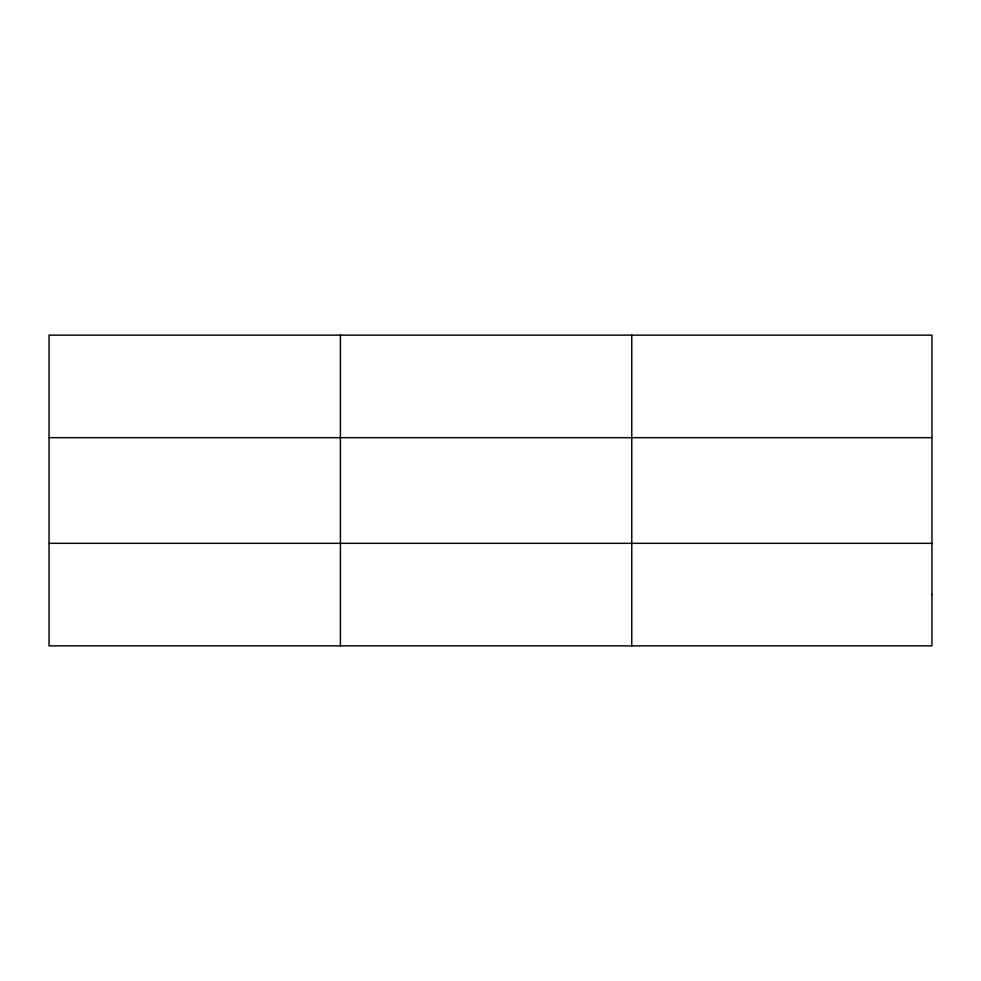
<?xml version="1.0" encoding="UTF-8"?>
<svg xmlns="http://www.w3.org/2000/svg" width="981" height="981" viewBox="0 0 981 981"><rect width="100%" height="100%" fill="white"/><g stroke="black" fill="none" stroke-linecap="round" stroke-linejoin="round"><path stroke-width="1.47" d="M340.407 335.134L340.407 645.866M631.764 335.134L631.764 645.866M49.05 437.673L931.95 437.673M49.05 543.327L931.95 543.327M931.95 594.596L931.95 645.866L49.05 645.866L49.05 335.134L931.95 335.134L931.95 594.596"/></g></svg>
